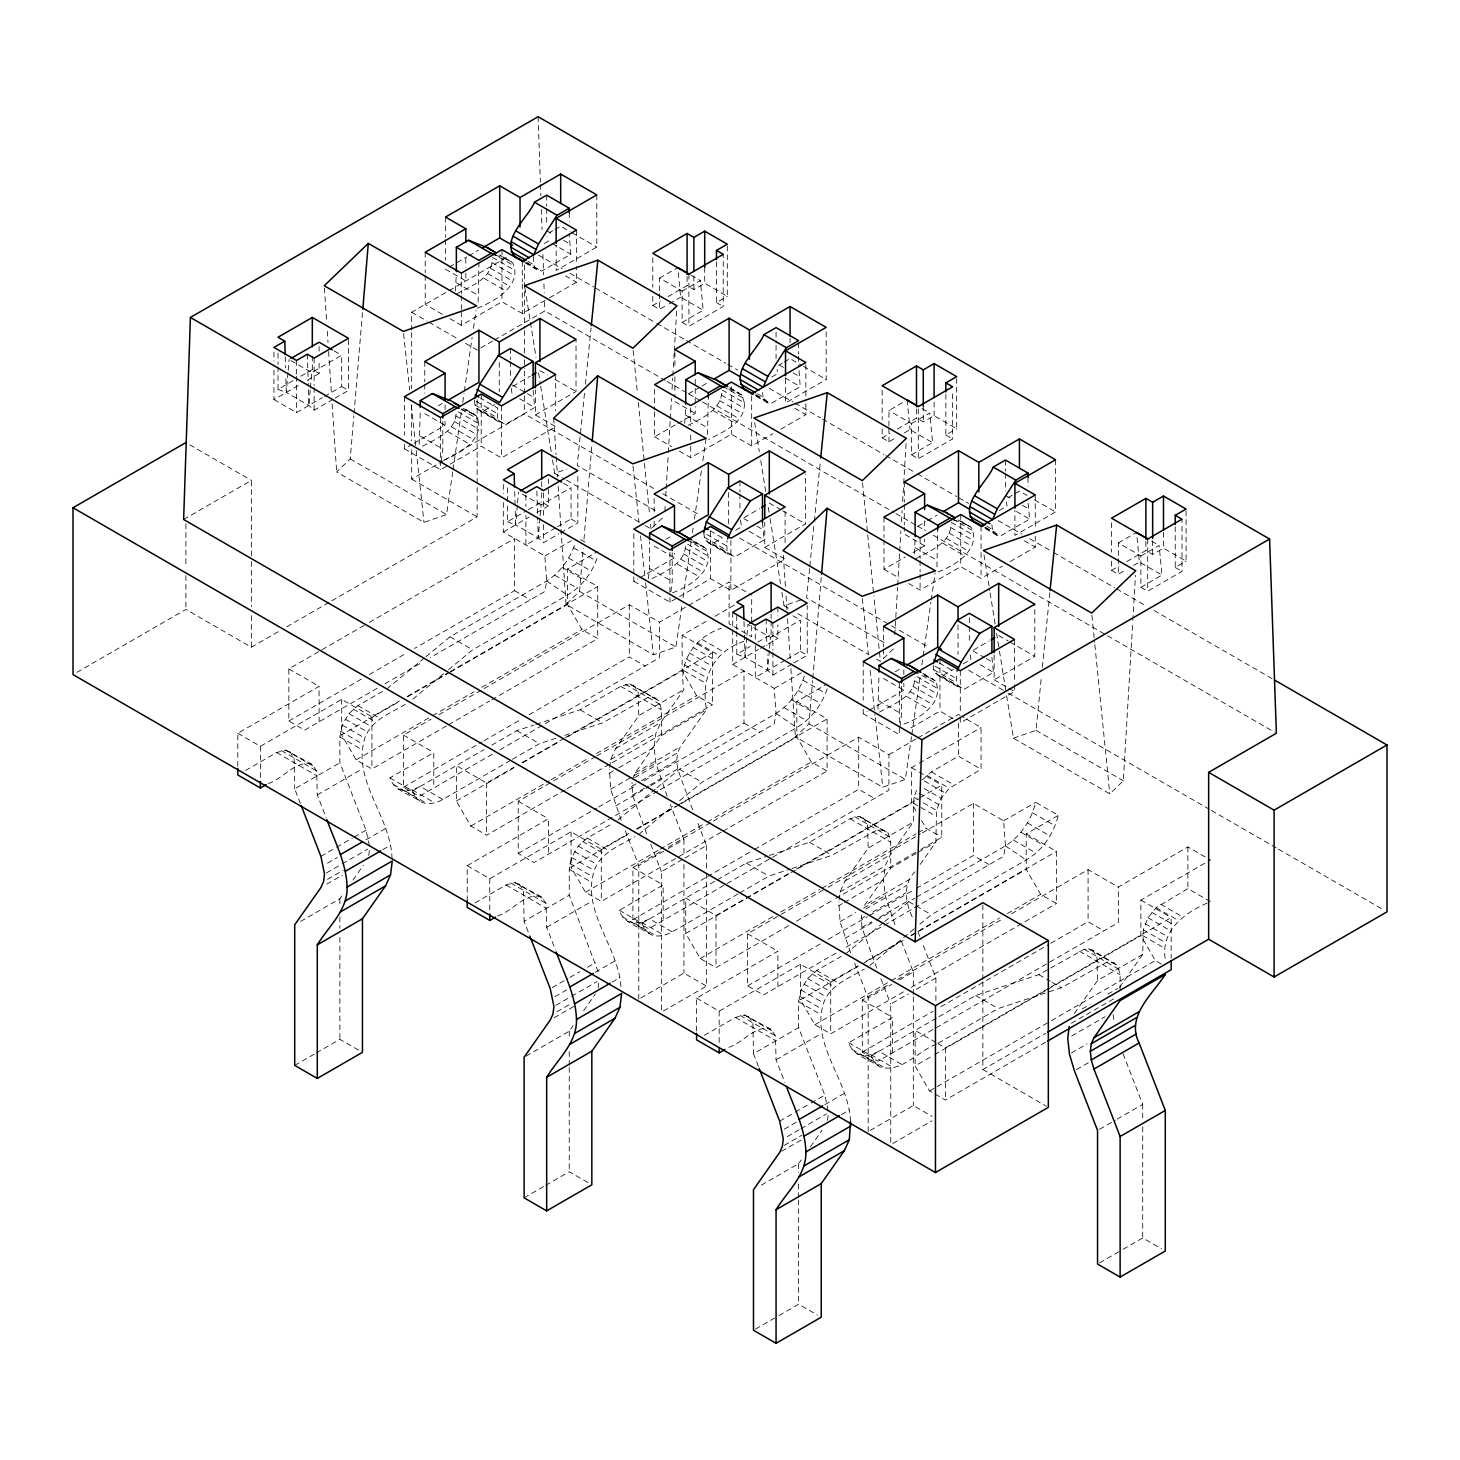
<?xml version="1.0" encoding="UTF-8"?>
<svg xmlns="http://www.w3.org/2000/svg" width="1460" height="1460" viewBox="0 0 1460 1460"><rect width="100%" height="100%" fill="white"/><g stroke="black" fill="none" stroke-linecap="round" stroke-linejoin="round"><path stroke-width="0.75" stroke-dasharray="5 3.75" d="M664.847 511.402L665.249 504.631M665.778 495.579L666.052 491.071M666.18 488.808L668.187 454.936M668.315 452.673L670.177 421.046M670.304 418.801L671.509 398.471M672.038 389.437L672.713 378.14M672.841 375.877L674.173 353.302M674.319 351.039L676.71 310.378M894.761 634.79L897.572 587.358M897.699 585.113L899.561 553.486M899.707 551.223L900.893 530.892M901.44 521.859L902.097 510.58M902.627 501.546L903.576 485.724M903.703 483.461L906.094 442.818M1006.634 695.726L1013.441 738.194L1109.783 793.82L1123.342 780.79L1132.686 622.672M1132.814 620.427L1135.478 575.24M452.709 471.945L446.559 514.559L423.984 522.388L336.658 471.963L350.218 458.933L353.831 415.826M354.013 413.545L362.591 311.454M681.765 606.612L675.943 646.981L653.386 654.81L566.042 604.385L579.602 591.355L583.215 548.248M583.982 539.178L591.975 443.895M911.478 736.807L905.328 779.421L882.771 787.25L795.426 736.826L808.986 723.795L812.599 680.688M812.8 678.426L821.36 576.335M287.985 372.683L286.269 392.43L308.863 405.478L314.119 410.242L333.19 399.237M288.168 370.493L289.116 359.507M310.177 390.112L308.863 405.478L308.206 383.177M310.378 387.904L311.71 372.537L341.676 355.236L341.676 386.535L324.302 396.554M517.369 505.105L515.672 524.87L538.247 537.9L543.503 542.682L558.76 533.885M517.57 502.915L518.519 491.947M539.945 518.154L538.247 537.9L537.791 522.297M540.145 515.946L541.094 504.977L571.061 487.677L571.061 518.957L557.538 526.768M746.754 637.545L745.056 657.31L767.631 670.341L772.906 675.122L791.959 664.117M746.954 635.356L747.903 624.369L770.478 637.418L800.445 620.117L800.445 651.397L786.922 659.19M769.329 650.576L767.631 670.341L767.175 654.737M769.529 648.386L770.478 637.418M584.493 393.306L577.229 465.484L656.817 511.438M585.405 384.272L591.081 327.88M809.57 568.597L806.614 597.925L886.202 643.86M809.807 566.334L814.114 523.483M814.333 521.22L820.465 460.301M1013.441 738.194L1036.016 730.365L1041.454 676.217M1042.367 667.183L1049.85 592.742M422.542 446.194C436.54 438.62 455.849 431.229 456.177 412.45M456.724 294.026C470.996 285.795 491.929 278.86 492.312 259.168M443.183 460.356C459.937 454.206 486.946 437.544 476.416 415.899L464.171 408.435M477.347 308.188C494.283 301.508 523.373 285.284 512.533 262.599L500.287 255.153M651.927 578.635C666.709 571.225 686.182 562.629 685.744 543.157M688.061 425.334C702.826 417.925 722.298 409.348 721.879 389.875L744.454 402.905C744.892 423.327 723.74 431.43 708.684 439.496M672.567 592.796C689.321 586.646 716.331 569.984 705.8 548.339L693.555 540.875M879.376 712.188C893.648 703.939 914.58 697.004 914.945 677.33M915.493 558.906C929.783 550.657 950.697 543.722 951.08 524.03M903.886 724.105C920.457 718.448 945.386 701.384 935.185 680.761L922.939 673.297M938.068 571.937C954.84 565.786 981.832 549.124 971.32 527.48L959.056 520.015M369.435 845.814L366.04 830.229L339.87 762.777L339.87 736.917L342.279 725.091L348.904 713.63L357.919 705.618L382.976 691.164M392.01 858.736C391.298 816.688 351.495 780.571 364.854 738.121C371.077 719.962 390.605 713.246 405.551 704.195M598.125 971.776L569.254 895.217L569.254 869.339L571.663 857.513L578.288 846.07L587.303 838.058L612.361 823.604M620.902 986.65C618.474 946.536 581.116 911.46 594.238 870.561C600.462 852.403 619.989 845.687 634.936 836.635M667.183 796.32L655.832 763.16L654.135 747.337L655.832 733.467L660.796 722.499L683.937 689.576C678.133 661.489 694.814 637.126 721.349 628.238M692.624 809.734L677.641 769L676.71 760.368L677.641 752.812L680.342 746.827L706.512 709.596C700.8 677.896 712.863 652.145 743.925 641.269M828.203 1110.677L824.809 1095.091L798.638 1027.639L798.638 1001.779L801.047 989.953L807.672 978.51L816.706 970.498L841.745 956.026M850.523 1121.353C848.99 1080.254 810.355 1044.666 823.641 1002.984C829.846 984.843 849.392 978.127 864.32 969.075M894.962 924.636L885.216 895.601L883.519 879.778L885.216 865.908L890.18 854.939L913.321 821.998L913.942 797.379L917.665 787.323M920.202 864.375L935.897 842.019L936.517 810.409L941.189 798.364L949.292 788.29L981.065 769.237L981.065 727.518L966.009 718.831M1119.564 987.38L1142.706 954.438L1143.326 929.801L1147.998 917.756L1156.101 907.682L1187.874 888.629L1210.449 901.678C1186.341 911.478 1160.189 929.783 1165.299 959.366M368.741 855.523L369.435 849.866M621.23 820.319L610.682 789.221L609.477 769.438M609.714 767.467L610.682 759.547L615.645 748.578L638.786 715.637L683.937 689.576M598.125 987.964L598.819 982.288M646.634 833.697L632.49 795.08L632.016 782.669M850.614 952.759L840.066 921.661L838.861 901.879M839.098 899.908L840.066 891.969L845.03 881L868.171 848.077L913.321 821.998M827.51 1120.404L828.203 1114.728M876.839 968.235L861.875 927.502L861.418 915.091M912.19 916.862C905.383 902.608 902.59 884.012 914.964 871.821M419.184 444.315L420.243 411.684M455.301 291.033L456.359 273.896M441.23 461.488L442.818 449.096L442.818 420.279M478.15 302.001L478.935 262.563M648.295 578.817L649.627 568.487L649.627 541.897M684.685 423.455L685.744 406.336M670.87 591.847L672.202 581.536L672.202 552.72M707.534 434.423L708.319 397.211M877.953 709.177L879.011 674.337M914.343 553.833L915.128 538.777M899.999 726.35L901.587 713.958L901.587 685.16M936.918 566.863L937.703 529.652M533.119 390.313L534.707 407.504L505.507 424.367L499.229 421.447L497.531 417.907L497.677 408.07L480.76 398.288M533.575 256.522L533.667 264.625L535.364 268.166L541.642 271.085L570.842 254.223L569.254 234.804M762.503 522.735L764.091 539.945L734.891 556.808L728.613 553.887L726.916 550.347L727.08 540.492M991.906 657.383L993.493 672.385L964.275 689.23L957.997 686.328L956.3 682.787L956.464 672.932M453.038 469.7L461.451 411.391M462.747 402.412L464.043 393.434M464.371 391.189L472.146 337.37M473.442 328.39L476.033 310.451M683.061 597.651L691.164 541.569M692.46 532.608L693.117 528.118M694.413 519.139L701.53 469.81M702.826 460.831L706.074 438.401M911.807 734.562L920.238 676.254M921.844 665.03L922.83 658.314M923.14 656.069L930.914 602.232M931.243 599.987L935.13 573.087M503.317 502.532L503.317 531.987L544.872 555.986L546.679 581.007L544.872 591.446L430.298 657.584M732.701 612.288L732.701 664.428L774.256 688.427L776.063 713.447L774.256 723.868L658.752 790.572M922.337 832.857L973.382 803.383L1003.641 820.848L1005.447 845.887L1003.641 856.308L843.752 948.617M425.9 656.708L450.045 636.797L546.679 581.007C560.129 572.466 570.148 558.815 575.003 543.704M448.476 669.739L472.62 649.828L567.447 595.096C581.828 586.664 592.523 572.539 597.578 556.735M657.018 787.725L679.429 769.237L776.063 713.447C789.513 704.888 799.533 691.255 804.387 676.144M679.593 800.755L702.005 782.268L796.832 727.518C812.527 718.356 823.622 702.442 828.276 685.014M916.697 897.115L1005.447 845.887C1020.887 836.178 1031.289 819.808 1035.742 802.325L1058.317 815.355C1053.718 833.532 1042.622 850.45 1026.216 859.958L931.389 914.708L917.592 926.078M632.49 778.873L635.191 772.906L661.362 735.658L706.512 709.596M300.596 921.424L339.87 898.758L342.479 895.016M352.955 880.125L363.412 865.233M526.056 1056.128L569.254 1031.18L573.178 1025.595M583.653 1010.703L595.424 993.95M916.278 853.37L890.746 868.098L864.576 905.328L909.726 879.267M761.335 1185.155L798.638 1163.62L801.248 1159.897M810.409 1146.866L822.199 1130.113M1074.414 1013.441L1097.555 980.518L1142.706 954.438M922.355 779.859L931.389 771.847L958.49 756.207L981.065 769.237M645.119 525.545L651.014 528.94L664.574 515.909M883.409 658.478L893.958 648.349M386.827 688.938L424.185 658.131M412.779 699.194L446.76 671.162M617.89 819.991L655.284 789.148M638.786 834.408L672.695 806.449M845.595 953.818L882.953 922.994M884.669 921.57L908.813 901.678L914.726 898.247M869.868 965.461L915.876 927.502M449.388 266.979L466.817 256.923M468.751 255.81L478.424 250.226M278.002 366.715L278.002 389.4L293.259 380.585M300.888 376.187L312.312 369.581L319.101 373.486L319.101 360.091M411.665 330.27L411.665 312.221L507.022 257.161M549.051 232.906L552.92 230.662M554.873 229.548L560.677 226.19L570.185 231.684M273.933 370.092L273.933 399.565L299.793 384.637M307.512 380.184L319.101 373.486M544.361 243.437L548.267 241.174L547.628 236.958M273.933 399.565L296.508 412.596L322.368 397.668M335.106 398.142L348.447 390.44L348.447 338.3M449.917 318.682L461.323 325.27L501.966 301.8L522.297 313.535L547.445 299.008M596.793 194.91L596.793 247.05L556.15 270.52L556.15 245.572M549.38 297.895L576.481 282.255L576.481 266.377M183.632 519.486L251.357 480.377L251.357 559.289M492.622 341.093L477.128 350.035L465.576 343.355M494.557 339.979L544.872 310.925L665.139 380.366M438.292 405.825L442.179 403.58M659.555 278.075L677.787 267.545L680.634 297.183L703.209 310.232L682.13 322.386L682.13 291.106L659.555 278.075L659.555 291.489M404.438 444.296L404.438 448.84L412.176 444.369M414.111 443.238L445.081 425.371L445.081 420.845M512.807 386.261L530.217 376.205M652.784 296.38L652.784 305.45L660.413 301.052M668.041 296.635L687.094 285.631L693.883 289.554L704.705 283.295L727.299 296.325L727.299 244.185M682.13 291.106L700.362 280.594L703.209 310.232M474.427 400.296L474.956 404.876L479.391 410.625L482.931 411.337L494.611 404.584M652.784 305.45L659.555 309.356L667.22 304.939M669.136 303.826L680.634 297.183M716.458 261.778L716.458 302.585L727.299 296.325M76.887 672.348L185.894 609.422L251.357 647.236L278.842 631.359M411.665 449.771L411.665 479.081L442.8 461.104M444.752 459.973L524.542 413.91L654.81 489.1M404.438 448.84L440.555 469.682L448.293 465.211M450.227 464.098L481.198 446.231L501.51 457.965L555.694 426.667L535.382 414.95L535.382 390.002M535.382 414.95L576.025 391.481L576.025 339.34M682.13 322.386L688.901 326.31L723.229 306.49L723.229 254.35M688.463 393.817L700.07 387.119M702.005 386.006L707.808 382.648M286.707 626.833L329.887 601.885M331.858 600.754L477.128 516.877L477.128 487.567M507.386 505.963L507.386 521.822L526.458 510.817M528.356 509.723L541.697 502.021L548.486 505.927L548.486 485.815M654.591 411.902L654.591 436.832L675.87 424.55M677.823 423.437L695.234 413.381L695.234 406.573M778.436 365.329L782.323 363.102M784.257 361.989L790.061 358.631L801.467 365.219M503.317 531.987L529.177 517.077M536.897 512.606L548.486 505.927M771.811 376.99L777.651 373.614L777.012 369.398M377.282 688.189L304.647 730.128L288.843 721.003L288.843 668.862L367.373 623.529M369.325 622.398L514.614 538.521L514.614 590.661L414.494 648.459M555.621 527.881L525.892 545.036L525.892 515.562M756.189 396.299L767.486 402.814L771.026 403.507L800.226 386.644L798.638 365.018M560.677 532.772L577.832 522.862L577.832 475.267M679.302 451.103L690.708 457.692L731.351 434.24L751.681 445.957L772.961 433.675M826.178 331.876L826.178 379.49L785.535 402.942L785.535 378.012M237.816 766.19L237.816 733.267L319.101 686.328L319.101 721.788M544.872 555.986L571.298 540.729M780.698 429.204L805.865 414.676L805.865 403.343M288.843 721.003L361.478 679.064M369.325 674.538L406.628 653.003M237.816 733.267L260.391 746.297L341.676 699.377L371.917 716.842L399.401 700.964M567.447 569.017L597.706 586.482L597.706 638.622L581.901 629.497L567.447 604.476L567.447 569.017L597.651 551.57M384.984 683.755L422.433 662.128M245.572 770.478L276.652 752.557L285.685 750.13L312.002 764.328L316.674 770.971L317.295 794.897L326.073 817.527M665.76 539.361L671.563 536.021M888.939 426.156L888.939 410.515L905.346 401.044M407.267 696.438L448.494 672.622M450.446 671.49L597.706 586.482M446.523 725.912L371.917 768.982L356.112 759.857L341.676 734.818L399.803 701.256M407.559 696.785L448.348 673.224M450.3 672.111L567.447 604.476M268.166 783.527C282.82 779.348 295.486 759.638 312.002 764.328M633.822 576.736L633.822 581.262L637.692 579.036M639.626 577.923L674.465 557.811L674.465 553.267M744.125 517.588L759.601 508.646M882.168 428.82L882.168 437.89L889.797 433.474M897.425 429.076L916.497 418.071L923.267 421.976L934.108 415.717L956.683 428.765L956.683 378.888M911.514 423.546L929.746 413.016L932.593 442.654L911.514 454.827L911.514 423.546L888.939 410.515M726.386 545.766L703.811 532.717L704.341 537.317L708.775 543.065L712.316 543.759L722.061 538.156M735.676 530.272L741.516 526.914L740.256 518.464M882.168 437.89L888.939 441.796L896.604 437.361M904.269 432.945L910.018 429.623L932.593 442.654M300.432 803.602L294.701 788.838L339.87 762.777M356.112 759.857L430.718 716.787M432.689 715.637L473.916 691.839M481.764 687.313L581.901 629.497M492.348 754.199L419.33 796.357L403.526 787.232L403.526 735.092L431.01 719.214M438.876 714.688L482.055 689.74M484.027 688.609L629.296 604.732L659.555 622.197L686.601 606.593M317.295 794.897L362.445 768.818M945.843 394.218L945.843 435.007L956.683 428.765M448.494 724.762L489.72 700.964M491.673 699.833L597.706 638.622M633.822 581.262L669.939 602.122L677.677 597.651M679.612 596.538L710.582 578.653L730.894 590.387L785.097 559.107L764.766 547.372L764.766 522.443M764.766 547.372L805.409 523.921L805.409 474.044M911.514 454.827L918.303 458.732L952.614 438.931L952.614 391.316M510.471 760.423L442.818 799.478C436.12 803.073 428.09 805.281 420.845 801.905C410.625 794.149 394.346 791.448 389.948 777.851L433.784 752.557L433.784 787.998M688.536 605.48L729.106 582.047L751.681 595.096M403.526 787.232L482.055 741.881M484.027 740.749L521.33 719.214M529.177 714.688L629.296 656.872L645.101 665.997M389.948 777.851L412.523 790.9L484.027 749.619M491.746 745.148L516.877 730.657L533.721 725.091M682.13 635.228L712.389 652.711L712.389 704.851L696.584 695.726L682.13 670.688L682.13 635.228L707.242 620.737M714.98 616.284L736.223 604.002M499.831 749.874L659.555 657.657L659.555 622.197M320.89 856.308L334.632 848.37M336.585 847.238L352.298 838.168M354.251 837.036L366.04 830.229M535.838 724.397L580.095 709.797L620.719 686.328L629.753 683.919L658.953 700.764L661.362 709.797L661.362 735.658M365.949 839.81L385.586 828.477M327.514 863.134L337.333 857.476M512.405 759.309L539.452 743.688L556.296 738.121M917.847 526.257L925.585 521.786M927.52 520.673L937.192 515.088M326.474 872.898L340.216 864.977M342.188 863.845L367.701 849.099M565.148 789.86L486.618 835.193L470.814 826.068L456.359 801.047L456.359 765.587L486.618 783.053L514.102 767.175M521.95 762.649L563.177 738.851M565.148 737.72L712.389 652.711M456.359 801.047L514.924 767.23M522.735 762.722L559.819 741.315M567.611 736.807L682.13 670.688M327.514 879.34L343.228 870.269M382.702 849.72L390.55 845.176M564.728 735.347L602.67 722.828L647.985 697.387L656.069 698.099M326.766 884.176L342.479 875.124M736.771 631.596L736.771 654.262L750.111 646.561M757.74 642.163L771.099 634.443L777.87 638.367L777.87 624.953M883.975 539.798L883.975 569.272L905.273 556.99M913.011 552.519L924.618 545.821L924.618 539.014M1007.838 497.769L1019.445 491.071L1027.055 495.451M732.701 664.428L758.561 649.499M760.496 648.386L777.87 638.367M999.242 510.544L1007.035 506.054L1006.396 501.839M470.814 826.068L549.343 780.735M551.314 779.603L588.599 758.068M596.465 753.524L696.584 695.726M657.712 791.156L534.032 862.568L518.227 853.443L518.227 801.303L551.606 782.031M553.559 780.899L594.786 757.101M596.757 755.97L743.998 670.943L743.998 723.083L643.878 780.899M615.645 748.578L660.796 722.499M610.682 759.547L655.832 733.467M785.005 660.303L755.294 677.458L755.294 643.458M985.573 528.721L996.87 535.236L1000.41 535.948L1029.61 519.085L1028.022 501.893M567.101 788.728L610.298 763.781M612.269 762.649L712.389 704.851M793.875 663.004L807.216 655.303L807.216 605.426M908.686 583.544L920.092 590.132L960.735 566.663L981.065 578.397L1002.345 566.115M1055.562 459.772L1055.562 511.931L1014.919 535.382L1014.919 510.452M608.984 773.417L616.832 768.872M618.803 767.741L654.135 747.337M467.2 900.82L467.2 865.689L548.486 818.768L548.486 854.228M774.256 688.427L804.46 670.98M635.191 772.906L680.342 746.827M610.682 789.221L632.271 776.756M634.242 775.625L655.832 763.16M634.443 777.742L677.641 752.812M1010.083 561.644L1035.249 547.117L1035.249 531.239M631.559 786.447L639.407 781.903M641.378 780.771L676.71 760.368M518.227 853.443L596.757 808.11M598.709 806.96L636.012 785.425M632.49 795.08L648.185 786.009M650.156 784.878L677.641 769M615.645 805.92L649.025 786.666M650.977 785.517L660.796 779.859M467.2 865.689L489.775 878.719L571.061 831.798L601.301 849.264L628.804 833.404M796.832 701.457L827.09 718.922L827.09 771.062L811.286 761.938L796.832 736.917L796.832 701.457L827.035 684.01M474.974 902.919L506.036 884.979L515.07 882.57L541.386 896.75L546.058 903.411L546.679 927.337L555.457 949.967M895.144 671.801L900.948 668.461M1118.323 542.938L1136.555 532.426L1139.402 562.063L1161.977 575.094L1140.899 587.267L1140.899 555.986L1118.323 542.938L1118.323 556.351M636.651 828.86L675.907 806.194M677.878 805.062L827.09 718.922M721.076 832.273L601.301 901.404L585.496 892.279L571.061 867.258L629.187 833.697M636.943 829.225L679.685 804.533M681.637 803.402L796.832 736.917M497.55 915.949C512.205 911.788 524.87 892.078 541.386 896.75M863.207 709.177L863.207 713.703L867.076 711.476M869.01 710.345L903.849 690.233L903.849 683.444M973.51 650.01L988.986 641.086M1111.553 561.242L1111.553 570.312L1119.181 565.914M1126.81 561.516L1145.881 550.511L1152.652 554.417L1163.492 548.157L1186.067 561.188L1186.067 509.047M1140.899 555.986L1159.13 545.456L1161.977 575.094M933.195 665.158L933.725 669.739L938.159 675.505L941.7 676.199L953.38 669.465M963.125 663.844L970.9 659.336L969.641 650.904M1111.553 570.312L1118.323 574.236L1125.988 569.802M1133.653 565.385L1139.402 562.063M528.192 931.827L524.104 921.278L569.254 895.217M585.496 892.279L658.15 850.341M660.102 849.209L705.271 823.148M707.224 822.017L811.286 761.938M713.411 821.049L858.699 737.172L888.939 754.637L888.939 790.097L648.714 928.779L632.91 919.654L632.91 867.514L660.394 851.654M668.26 847.11L711.44 822.181M638.786 999.169L638.786 865.579L666.271 849.72M668.242 848.589L683.937 839.518L670.377 804.551M294.701 1065.399L314.338 1054.065M316.309 1052.934L339.87 1039.319L358.685 1050.178M546.679 927.337L591.829 901.258M1175.227 526.64L1175.227 567.447L1186.067 561.188M723.029 831.142L827.09 771.062M661.362 1009.937L661.362 871.638L682.97 859.173M684.923 858.042L706.512 845.559L696.712 820.264M910.949 727.846L939.966 711.093L952.905 718.557M994.15 654.883L994.15 679.812L1034.793 656.343L1034.793 604.203M1140.899 587.267L1147.688 591.172L1181.998 571.353L1181.998 519.212M737.92 893.976L672.202 931.918C665.505 935.513 657.474 937.722 650.229 934.327C640.009 926.589 623.73 923.888 619.332 910.292L663.168 884.979L663.168 920.439M888.939 754.637L915.986 739.015M917.92 737.902L958.49 714.487L964.129 717.754M1014.481 684.74L1014.481 691.547L960.297 722.828L960.297 716.02M632.91 919.654L705.563 877.716M707.516 876.584L752.667 850.523M754.637 849.392L858.699 789.312L874.504 798.438M619.332 910.292L641.907 923.322L715.345 880.928M717.28 879.814L746.261 863.079L767.321 856.126M915.967 810.829L911.514 803.128L911.514 767.668L917.318 764.328M919.252 763.215L981.065 727.518M552.227 987.599L567.94 978.528M569.893 977.397L579.711 971.74M587.577 967.195L595.424 962.669M769.438 855.432L809.479 842.237L850.103 818.768L859.137 816.341L888.337 833.204L890.746 842.237L890.746 868.098M595.333 972.25L614.97 960.917M554.946 996.705L566.717 989.916M739.855 892.863L768.836 876.128L789.896 869.174M555.858 1005.338L569.601 997.399M571.572 996.267L597.085 981.54M788.637 925.695L716.002 967.633L700.198 958.508L685.744 933.469L685.744 898.028L716.002 915.493L788.637 873.555M796.503 869.01L918.212 798.748M920.183 797.598L941.773 785.133L941.773 837.273L918.212 850.888M685.744 933.469L744.308 899.67M746.261 898.539L789.203 873.755M791.156 872.624L911.514 803.128M556.899 1011.762L570.641 1003.841M612.087 982.142L619.934 977.616M792.014 868.481L832.054 855.268L877.369 829.809L885.453 830.539M554.198 1017.748L573.835 1006.415M700.198 958.508L772.833 916.57M780.698 912.025L819.954 889.359M821.925 888.227L916.15 833.824M918.121 832.693L925.968 828.148L941.773 837.273M836.051 953.07L763.416 995.008L747.611 985.883L747.611 933.743L779.019 915.602M780.99 914.471L826.141 888.392M828.112 887.26L920.384 833.989M640.758 998.038L683.937 973.108L706.512 986.139L706.512 872.77M845.03 881L890.18 854.939M840.066 891.969L885.216 865.908M796.503 921.15L833.788 899.615M835.759 898.484L916.26 852.019M918.231 852.22L935.897 842.019M838.368 905.839L842.292 903.576M844.263 902.444L883.519 879.778M663.333 1011.068L706.512 986.139M696.584 1031.052L696.584 998.129L777.87 951.208L777.87 986.65M1003.641 820.848L1035.742 802.325M840.066 921.661L855.761 912.591M863.627 908.065L885.216 895.601M865.798 909.051L907.025 885.253M860.944 918.869L864.867 916.606M872.733 912.08L906.094 892.808M747.611 985.883L820.246 943.945M828.112 939.4L867.368 916.734M869.339 915.602L914.489 889.523M916.442 888.392L973.382 855.523L989.186 864.648M861.875 927.502L871.693 921.844M879.54 917.3L907.025 901.44M845.03 938.36L874.467 921.351M876.438 920.22L890.18 912.299M696.584 998.129L719.159 1011.159L800.445 964.239L830.703 981.704L858.188 965.827M1026.216 833.879L1056.474 851.362L1056.474 903.503L1040.67 894.378L1026.216 869.339L1026.216 833.879L1058.317 815.355M704.359 1035.359L735.42 1017.419L744.454 1014.992L770.77 1029.191L775.442 1035.833L776.063 1059.759L784.841 1082.389M866.036 961.3L903.339 939.766M911.186 935.24L1056.474 851.362M903.339 991.906L830.703 1033.844L814.899 1024.719L800.445 999.698L860.524 965.005M862.458 963.892L903.229 940.349M911.022 935.842L916.88 932.466M918.833 931.334L1026.216 869.339M728.868 1047.276C742.811 1043.17 755.002 1024.537 770.77 1029.191M758.379 1066.366L753.488 1053.718L798.638 1027.639M814.899 1024.719L889.487 981.649M891.458 980.518L999.443 918.176M1007.291 913.631L1040.67 894.378M1161.284 964.002L1155.353 960.589L1140.899 935.568L1140.899 900.108L1210.449 859.958L1187.874 846.928L1118.323 887.078L1118.323 922.519L878.099 1061.219L862.294 1052.094L862.294 999.954L889.797 984.077M897.644 979.55L1003.659 918.34M1011.506 913.814L1088.083 869.612L1118.323 887.078M868.171 1131.609L868.171 998.019L891.731 984.423M899.579 979.879L913.321 971.959L900.564 939.035M524.104 1197.821L543.722 1186.487M545.693 1185.356L569.254 1171.759L588.07 1182.618M776.063 1059.759L821.214 1033.698M911.186 987.38L1056.474 903.503M890.746 1142.377L890.746 1004.078L908.412 993.877M916.278 989.332L935.897 977.999L922.008 942.174M936.389 1044.247C918.03 1050.798 900.948 1073.903 879.614 1066.767C869.394 1059.029 853.114 1056.31 848.716 1042.732L892.553 1017.419L892.553 1052.879M862.294 1052.094L932.976 1011.287M940.824 1006.761L1048.809 944.419M1050.78 943.288L1088.083 921.753L1103.888 930.86M848.716 1042.732L871.292 1055.763L936.991 1017.839M938.926 1016.707L975.645 995.519L1038.863 974.659L1084.178 949.219L1092.263 949.931L1117.721 965.644L1120.13 974.659L1120.13 991.906M779.658 1121.17L793.4 1113.232M795.353 1112.1L809.095 1104.161M811.067 1103.03L824.809 1095.091M824.736 1104.691L844.355 1093.358M784.33 1129.146L798.072 1121.207M938.324 1043.134L998.22 1008.55L1061.438 987.708L1106.753 962.25L1114.838 962.979M787.214 1136.647L798.985 1129.839M800.956 1128.708L826.47 1113.962M937.831 1043.553L945.386 1047.915L1049.448 987.854M1051.401 986.723L1171.157 917.573L1171.157 958.38M1045.506 1042.257L945.386 1100.055L929.582 1090.93L915.128 1065.909L932.703 1055.763M934.655 1054.649L1045.853 990.446M1047.787 989.314L1140.899 935.568M784.33 1145.333L801.996 1135.132M841.471 1114.582L849.318 1110.056M781.611 1151.32L801.248 1139.986M929.582 1090.93L1049.339 1021.799M1051.309 1020.668L1155.353 960.589M870.142 1130.478L913.321 1105.548L932.137 1116.407M1082.261 1008.915L1090.109 1004.37M1107.793 994.169L1117.612 988.511M982.872 981.631L982.872 1069.559L1045.688 1033.297M1071.421 1023.278L1114.601 998.348M1071.677 1036.016L1105.056 1016.744M892.717 1143.509L931.973 1120.842M1071.421 1052.97L1087.116 1043.9M1076.367 1069.669L1090.109 1061.73M1099.526 1129.328L1115.221 1120.258M1117.192 1119.127L1142.706 1104.38L1121.955 1050.89M755.44 1329.129L777.03 1316.665M779.001 1315.533L798.638 1304.2L817.454 1315.059M1099.526 1262.918L1121.116 1250.435M1123.087 1249.304L1142.706 1237.971L1161.521 1248.829M398.27 788.875L404.748 790.699L412.231 789.878L420.243 786.447L442.818 799.478M627.654 921.296L634.133 923.14L641.615 922.318L649.627 918.869L672.202 931.918M857.038 1053.737L863.517 1055.562L871 1054.741L879.011 1051.309L901.587 1064.34M552.519 459.918L554.672 473.314L566.973 469.043M781.903 592.34L784.057 605.754L802.525 599.348M278.002 389.4L286.269 392.43L285.813 376.826M507.386 521.822L515.672 524.87L515.197 509.266M736.771 654.262L745.056 657.31L744.399 635.009M495.25 254.916L509.686 260.574M728.759 388.98L741.917 395.04L744.454 402.905M954.019 519.796L968.473 525.454M461.196 409.019L473.569 413.873M692.642 542.262L702.953 546.295M924.089 675.505L932.338 678.736M690.963 275.155L700.362 280.594M922.227 408.672L929.746 413.016M1151.611 541.112L1159.13 545.456M716.458 302.585L723.229 306.49M945.843 435.007L952.614 438.931M1175.227 567.447L1181.998 571.353M572.083 232.779L596.793 247.05M803.365 366.314L826.178 379.49M1034.647 499.849L1055.562 511.931M546.679 230.625L552.318 233.892M563.596 240.407L569.254 243.656M779.822 365.237L783.582 367.409M792.999 372.848L798.638 376.096M1005.447 495.506L1012.966 499.849M1022.383 505.269L1028.022 508.536M552.026 243.364L570.842 254.223M785.17 377.957L800.226 386.644M1016.434 511.474L1029.61 519.085M538.357 255.026L562.045 268.713M569.947 273.257L593.618 286.926M595.589 288.076L654.81 322.259M656.781 323.39L684.411 339.34M686.383 340.49L725.857 363.284M727.828 364.416L737.702 370.11M769.274 388.342L792.944 402.011M794.933 403.161L820.575 417.962M822.564 419.111L883.738 454.425M885.709 455.575L915.311 472.657M917.281 473.806L956.756 496.583M958.727 497.732L968.601 503.426M998.202 520.527L1021.891 534.196M1029.774 538.758L1051.492 551.278M1053.463 552.428L1114.655 587.741M1116.626 588.891L1146.228 605.973M1154.112 610.536L1272.536 678.9M565.385 275.849L576.481 282.255M794.769 408.289L805.865 414.676M1024.153 540.711L1035.249 547.117M528.009 261.358L533.667 264.625M757.393 393.798L763.051 397.065L767.486 402.814M986.778 526.239L992.435 529.487L996.87 535.236M526.586 262.38L541.642 271.085M755.97 394.82L771.026 403.507M985.354 527.261L1000.41 535.948M525.947 262.727L535.364 268.166M755.331 395.167L764.748 400.606M984.715 527.608L994.132 533.028M524.925 262.763L538.083 270.374M729.671 387.575L739.07 393.014M499.375 255.007L512.533 262.599M730.639 388.524L741.917 395.04M958.143 519.87L971.32 527.48M491.801 252.963L514.376 265.994M723.065 386.48L743.76 398.434M952.449 518.92L973.145 530.856M492.476 257.435L515.07 270.465M951.263 522.297L973.838 535.327M491.947 262.636L514.522 275.666M721.331 395.058L743.925 408.106M950.734 527.498L973.309 540.529M490.25 268.129L512.825 281.178M719.634 400.569L742.209 413.6M949.018 533.01L971.593 546.04M487.512 273.495L510.106 286.543M716.915 405.935L739.49 418.965M946.299 538.375L968.874 551.405M667.111 381.498L686.82 392.886M688.81 394.017L700.636 400.861M702.607 401.993L893.867 512.423M895.838 513.555L915.548 524.943M917.519 526.074L925.403 530.637M933.287 535.181L1274.397 732.117M483.972 278.294L506.547 291.325M713.356 410.734L735.931 423.765M942.74 543.157L965.334 556.205M445.519 269.206L465.849 280.94L465.849 269.607M674.903 401.646L695.234 413.381M924.618 545.821L904.306 534.086L904.306 527.279M456.359 282.765L478.935 295.796M685.744 415.206L708.319 428.236M915.128 547.646L937.703 560.677M442.325 314.283L425.207 304.41L425.207 274.936M539.908 370.621L547.5 375.019M555.11 379.399L576.025 391.481M654.591 436.832L671.709 446.724M769.292 503.061L780.698 509.649M782.596 510.745L805.409 523.921M883.975 569.272L899.196 578.051M998.677 635.502L1008.185 640.976M1010.083 642.072L1034.793 656.343M411.665 312.221L427.068 321.127M428.984 322.24L457.874 338.921M512.423 385.002L525.6 392.612M527.48 393.689L533.119 396.956M743.706 518.519L749.345 521.786M756.864 526.129L762.503 529.396M973.09 650.959L984.368 657.474M986.248 658.57L991.906 661.818M519.669 398.817L534.707 407.504M749.053 531.258L764.091 539.945M980.317 664.774L993.493 672.385M994.15 679.812L1007.09 687.277M1008.933 688.335L1014.481 691.547M662.694 493.662L700.198 515.307M739.673 538.101L889.651 624.697M891.64 625.847L929.126 647.492M968.601 670.268L1006.104 691.93M1008.075 693.062L1209.373 809.296M1211.344 810.428L1276.478 848.023M1278.449 849.173L1383.058 909.562M710.144 530.728L725.182 539.415M939.528 663.15L952.686 670.76M476.307 401.372L497.002 413.326M935.075 666.253L955.771 678.188M474.956 404.876L497.531 417.907M704.341 537.317L726.916 550.347M933.725 669.739L956.3 682.787M1036.016 730.365L1123.342 780.79M482.931 411.337L505.507 424.367M712.316 543.759L734.891 556.808M941.7 676.199L964.275 689.23M476.654 408.417L499.229 421.447M706.038 540.857L728.613 553.887M935.422 673.279L957.997 686.328M479.391 410.625L501.966 423.674M708.775 543.065L731.351 556.096M938.159 675.505L960.735 688.536M463.24 408.289L476.416 415.899M692.624 540.729L705.8 548.339M923.906 674.246L935.185 680.761M461.323 409.512L478.26 419.276M686.948 539.762L707.644 551.716M921.972 675.469L937.028 684.156M458.239 411.811L478.935 423.765M687.623 544.252L708.319 556.187M917.008 676.673L937.703 688.627M455.83 415.918L478.405 428.948M685.214 548.358L707.79 561.388M914.599 680.798L937.174 693.828M554.672 473.314L564.509 478.989M566.462 480.121L643.148 524.395M784.057 605.754L789.951 609.167M797.817 613.693L868.609 654.573M876.474 659.099L880.398 661.38L873.846 595.862M334.139 350.893L341.676 355.236M563.523 483.333L571.061 487.677M792.908 615.773L800.445 620.117M454.133 421.429L476.708 434.459M683.517 553.851L706.092 566.9M912.902 686.291L935.477 699.322M451.395 426.795L473.971 439.825M680.78 559.235L703.355 572.265M910.164 691.657L932.739 704.687M424.75 413.636L445.081 425.371M654.135 546.077L674.465 557.811M883.519 678.517L903.849 690.233M447.855 431.594L470.43 444.625M677.239 564.016L699.814 577.065M906.623 696.457L929.199 709.487M341.676 386.535L348.447 390.44M571.061 518.957L577.832 522.862M800.445 651.397L807.216 655.303M291.014 360.602L311.71 372.537M522.279 494.119L541.094 504.977M420.243 436.065L442.818 449.096M649.627 568.487L672.202 581.536M879.011 700.928L901.587 713.958M580.733 539.634L588.252 543.978M863.207 713.703L899.323 734.562L899.323 725.492M573.689 547.865L596.264 560.895M803.073 680.305L825.648 693.336M1032.457 812.745L1055.033 825.776M568.652 558.067L591.227 571.097M798.036 690.507L820.611 703.538M1027.42 822.929L1049.995 835.978M702.005 639.407L724.58 652.438M931.389 771.847L953.964 784.878M1160.773 904.269L1183.348 917.318M697.332 642.82L719.908 655.85M926.717 775.26L949.292 788.29M1156.101 907.682L1178.676 920.712M411.665 479.081L477.128 516.877M911.514 767.668L917.19 770.953M919.088 772.03L941.773 785.133M1140.899 900.108L1171.157 917.573M562.173 567.374L584.748 580.405M791.557 699.814L814.133 712.845M1020.941 832.255L1043.517 845.285M692.971 647.419L715.546 660.449M924.235 780.936L944.93 792.889M1151.739 912.281L1174.314 925.311M554.69 575.203L577.266 588.234M689.23 652.894L711.805 665.924M784.075 707.625L806.65 720.656M924.271 788.582L941.189 798.364M1013.459 840.066L1036.034 853.096M1147.998 917.756L1170.573 930.786M350.218 458.933L446.559 514.559M579.602 591.355L675.943 646.981M808.986 723.795L905.328 779.421M686.364 658.861L708.939 671.91M919.508 793.473L938.324 804.332M1145.133 923.742L1167.708 936.772M684.558 664.939L707.133 677.969M913.942 797.379L921.461 801.722M923.359 802.799L936.517 810.409M1143.326 929.801L1165.901 942.85M683.937 670.688L706.512 683.718M913.321 803.128L918.979 806.394M920.858 807.471L935.897 816.158M1142.706 935.568L1165.299 948.598M514.614 590.661L530.418 599.786M743.998 723.083L759.802 732.208M629.753 683.919L658.953 700.764M859.137 816.341L888.337 833.204M1088.521 948.781L1117.721 965.644M625.409 684.339L660.741 704.76M854.793 816.779L890.144 837.182M1084.178 949.219L1119.528 969.622M620.719 686.328L661.362 709.797M850.103 818.768L890.746 842.237M1079.506 951.208L1120.13 974.659M189.745 444.807L251.357 480.377M580.095 709.797L602.67 722.828M809.479 842.237L832.054 855.268M1038.863 974.659L1050.141 981.175M1052.021 982.27L1061.438 987.708M450.045 636.797L472.62 649.828M679.429 769.237L702.005 782.268M908.813 901.678L914.453 904.926M916.332 906.021L931.389 914.708M516.877 730.657L539.452 743.688M746.261 863.079L768.836 876.128M975.645 995.519L998.22 1008.55M357.919 705.618L380.494 718.667M587.303 838.058L609.897 851.089M816.706 970.498L839.281 983.529M288.843 668.862L319.101 686.328M403.526 735.092L433.784 752.557M518.227 801.303L548.486 818.768M632.91 867.514L663.168 884.979M747.611 933.743L777.87 951.208M862.294 999.954L892.553 1017.419M935.933 1042.458L915.128 1030.45L915.128 1065.909M982.872 1069.559L1046.418 1106.242M353.247 709.031L375.822 722.061M582.631 841.471L605.207 854.502M812.015 973.911L834.591 986.942M348.904 713.63L371.479 726.66M578.288 846.07L600.863 859.101M807.672 978.51L830.247 991.541M345.162 719.105L367.738 732.135M574.546 851.545L597.122 864.576M803.931 983.985L826.506 997.016M342.279 725.091L364.854 738.121M571.663 857.513L594.238 870.561M801.047 989.953L823.641 1002.984M340.472 731.15L363.047 744.198M569.856 863.59L592.45 876.62M799.259 996.03L821.834 1009.061M339.87 736.917L362.445 749.947M569.254 869.339L591.829 882.387M798.638 1001.779L821.214 1014.809M412.231 789.878L434.806 802.909M641.615 922.318L664.19 935.349M871 1054.741L893.575 1067.771M404.748 790.699L427.324 803.73M634.133 923.14L656.708 936.17M863.517 1055.562L886.092 1068.611M393.233 784.495L415.808 797.525L420.845 801.905M622.617 916.917L645.192 929.965L650.229 934.327M852.001 1049.357L874.577 1062.387L879.614 1066.767M285.685 750.13L314.867 766.974M515.07 882.57L544.252 899.415M744.454 1014.992L773.636 1031.855M281.324 750.568L316.674 770.971M510.708 882.99L546.058 903.411M740.092 1015.43L775.442 1035.833M276.652 752.557L317.295 776.008M506.036 884.979L546.679 908.448M735.42 1017.419L776.063 1040.889M1005.447 845.887L1026.216 859.958M776.063 713.447L796.832 727.518M546.679 581.007L567.447 595.096M1092.263 949.931L1096.953 956.592L1097.555 980.518M862.878 817.509L867.55 824.152L868.171 848.077M633.494 685.068L638.166 691.712L638.786 715.637M748.195 1016.16L752.867 1022.803L753.488 1053.718M518.811 883.72L523.483 890.363L524.104 921.278M289.427 751.279L294.099 757.941L294.701 788.838M921.534 820.447L925.968 828.148M871.292 1055.763L874.577 1062.387M641.907 923.322L645.192 929.965M412.523 790.9L415.808 797.525M917.92 931.626L921.187 940.058M880.928 978.784L890.746 1004.078M854.611 963.053L868.171 998.019M650.74 844.227L661.362 871.638M625.227 830.612L638.786 865.579M984.04 554.964L989.771 590.716M990.135 592.961L995.154 624.241M996.578 633.165L999.096 648.806M999.461 651.051L1006.269 693.5M754.656 422.542L759.309 451.578M760.751 460.52L765.77 491.801M768.27 507.441L769.712 516.384M770.077 518.61L780.461 583.416M524.907 287.875L536.021 357.134M538.539 372.774L540.328 383.943M540.693 386.188L552.154 457.673M511.183 388.141L512.131 394.474M991.906 524.907L992.435 529.487M762.521 392.466L763.051 397.065M862.367 598.527L868.426 654.701M870.142 670.414L874.996 715.364M875.233 717.608L882.771 787.25M632.983 466.087L639.042 522.26M640.502 535.747L645.356 580.678M645.612 582.923L653.386 654.81M403.58 333.665L409.658 389.82M411.355 405.551L415.972 448.238M416.228 450.483L423.984 522.388M1113.159 1014.463L1113.87 1021.252M1091.916 615.335L1094.635 642.436M1094.854 644.699L1109.783 793.82M862.531 482.895L867.514 532.608M867.733 534.853L873.609 593.599M633.147 350.455L637.436 393.397M638.348 402.431L649.663 515.38M650.558 524.432L651.014 528.94M907.171 399.985L910.018 429.623M783.327 555.147L785.443 586.938M786.046 596.027L786.958 609.659M787.561 618.73L790.28 659.61M790.882 668.698L795.426 736.826M553.632 418.18L556.059 454.516M556.205 456.779L557.574 477.219M558.176 486.308L560.895 527.188M561.042 529.451L566.042 604.385M324.394 288.022L326.675 322.076M327.277 331.165L328.026 342.516M328.628 351.604L331.511 394.748M332.113 403.836L336.658 471.963M538.101 116.709L540.383 182.19M540.455 184.453L540.857 195.75M541.313 209.291L542.025 229.621M542.901 254.46L543.613 274.79M543.923 283.824L544.233 292.858M544.543 301.891L544.872 310.925M766.117 619.077L766.902 645.813M743.998 621.631L744.326 632.782M536.86 491.089L537.718 520.07M514.686 491.436L515.143 507.04M307.348 354.196L308.133 380.951M285.229 356.769L285.558 367.92M1187.874 846.928L1187.874 888.629M1163.492 532.298L1163.492 548.157M1152.652 540.82L1152.652 554.417M1147.688 539.032L1147.688 591.172M1145.881 541.441L1145.881 550.511M1142.706 1104.38L1142.706 1117.977M1142.706 1127.029L1142.706 1237.971M1118.323 558.578L1118.323 574.236M1111.553 522.716L1111.553 552.19M1088.083 869.612L1088.083 921.753M1035.249 494.977L1035.249 528.976M1028.022 477.511L1028.022 486.381M1014.481 639.407L1014.481 682.477M1005.447 460.046L1005.447 471.124M1005.447 473.332L1005.447 491.071M982.872 904.963L982.872 979.368M981.065 526.257L981.065 578.397M973.382 803.383L973.382 855.523M969.312 617.762L969.312 624.405M969.312 626.632L969.312 642.144M960.735 514.522L960.735 566.663M960.297 670.688L960.297 713.758M958.49 723.266L958.49 756.207M958.034 624.953L958.034 654.427M945.386 1047.915L945.386 1100.055M939.966 658.953L939.966 711.093M935.897 977.999L935.897 1002.947M934.108 402.12L934.108 415.717M924.618 520.873L924.618 529.943M923.267 406.117L923.267 421.976M920.092 537.992L920.092 558.395M920.092 560.658L920.092 571.991M920.092 574.255L920.092 590.132M918.303 408.873L918.303 458.732M916.497 409.001L916.497 418.071M913.321 971.959L913.321 994.588M913.321 996.851L913.321 1105.548M904.306 481.946L904.306 502.349M904.306 504.613L904.306 525.016M903.849 669.83L903.849 674.374M899.323 682.422L899.323 723.229M888.939 428.382L888.939 441.796M883.975 517.132L883.975 537.536M883.519 626.358L883.519 646.762M883.519 649.043L883.519 658.113M882.168 390.276L882.168 419.75M863.207 661.562L863.207 700.106M858.699 737.172L858.699 789.312M830.703 981.704L830.703 1033.844M805.865 364.799L805.865 401.08M800.445 964.239L800.445 999.698M798.638 342.863L798.638 353.94M798.638 356.149L798.638 362.81M798.638 1163.62L798.638 1172.69M798.638 1184.024L798.638 1197.62M798.638 1199.901L798.638 1304.2M790.061 338.227L790.061 342.772M785.097 511.493L785.097 543.248M777.87 607.068L777.87 616.01M776.063 332.041L776.063 343.118M776.063 345.327L776.063 358.631M772.906 622.982L772.906 650.174M772.906 652.456L772.906 675.122M771.099 614.039L771.099 618.584M771.099 620.847L771.099 634.443M755.294 625.318L755.294 641.195M751.681 396.098L751.681 445.957M751.681 599.476L751.681 623.621M751.681 625.829L751.681 636.797L729.106 623.767L729.106 582.047M739.928 480.906L739.928 491.983M739.928 494.192L739.928 511.912M736.771 615.718L736.771 629.333M731.351 386.626L731.351 434.24M730.894 540.51L730.894 590.387M728.649 492.513L728.649 524.25M719.159 1011.159L719.159 1044.101M716.002 915.493L716.002 967.633M710.582 531.057L710.582 578.653M706.512 845.559L706.512 870.507M704.705 267.417L704.705 283.295M695.234 379.381L695.234 386.17M695.234 388.433L695.234 404.31M693.883 275.94L693.883 289.554M690.708 407.815L690.708 425.955M690.708 435.025L690.708 444.096M690.708 446.358L690.708 457.692M688.901 274.17L688.901 326.31M687.094 276.56L687.094 285.631M683.937 839.518L683.937 855.359M683.937 864.43L683.937 973.108M674.903 351.769L674.903 367.646M674.903 376.716L674.903 397.12M669.939 552.245L669.939 595.315M669.939 597.596L669.939 602.122M659.555 293.715L659.555 309.356M654.591 389.236L654.591 409.639M654.135 498.462L654.135 512.077M654.135 521.129L654.135 527.936M652.784 257.836L652.784 287.31M633.822 533.667L633.822 574.473M629.296 604.732L629.296 656.872M601.301 849.264L601.301 901.404M576.481 230.114L576.481 264.114M571.061 831.798L571.061 867.258M569.254 212.631L569.254 221.5M569.254 1031.18L569.254 1037.987M569.254 1051.583L569.254 1065.198M569.254 1067.461L569.254 1171.759M555.694 374.526L555.694 410.808M548.486 479.117L548.486 483.589M546.679 195.165L546.679 206.261M546.679 208.47L546.679 223.982M543.503 492.805L543.503 515.471M543.503 524.542L543.503 542.682M541.697 481.617L541.697 490.688M541.697 492.951L541.697 502.021M525.892 495.159L525.892 506.492M524.542 265.099L524.542 328.226M524.542 330.471L524.542 357.536M524.542 359.799L524.542 368.814M524.542 371.059L524.542 393.616M524.542 395.861L524.542 413.91M522.297 261.395L522.297 281.798M522.297 284.061L522.297 313.535M510.544 348.465L510.544 359.543M510.544 361.751L510.544 379.49M507.386 487.822L507.386 503.7M503.317 484.392L503.317 493.462M501.966 249.66L501.966 301.8M501.51 405.825L501.51 457.965M499.265 362.354L499.265 391.827M489.775 878.719L489.775 911.661M486.618 783.053L486.618 835.193M481.198 394.09L481.198 446.231M477.128 399.638L477.128 485.322M465.849 258.274L465.849 267.344M461.323 273.13L461.323 293.533M461.323 295.796L461.323 309.392M461.323 311.655L461.323 325.27M445.519 217.065L445.519 237.469M445.519 239.75L445.519 260.135M445.081 404.967L445.081 409.493M440.555 417.542L440.555 458.349M440.555 460.612L440.555 469.682M425.207 252.27L425.207 272.673M424.75 361.496L424.75 381.899M424.75 384.162L424.75 393.233M411.665 332.515L411.665 388.889M411.665 404.675L411.665 440.756M404.438 396.7L404.438 435.226M371.917 716.842L371.917 768.982M341.676 699.377L341.676 734.818M339.87 898.758L339.87 905.547M339.87 916.88L339.87 928.231M339.87 937.302L339.87 1039.319M319.101 346.677L319.101 351.148M314.119 358.101L314.119 385.312M314.119 387.575L314.119 410.242M312.312 355.984L312.312 369.581M296.508 360.456L296.508 374.052M296.508 376.333L296.508 412.596M278.002 353.119L278.002 364.452M273.933 351.951L273.933 361.022M260.391 746.297L260.391 779.22M251.357 561.553L251.357 606.648M251.357 615.664L251.357 647.236M185.894 523.757L185.894 566.589M185.894 575.605L185.894 609.422"/><path stroke-width="1.5" d="M1047.659 1032.147L1208.643 939.218L1208.643 772.358L1276.369 733.248L1269.598 539.032L538.101 116.709L190.402 317.44L183.632 519.486L915.128 941.809L982.872 902.718L1048.335 940.514L1048.335 1107.355L935.459 1172.526L73 674.593L73 507.752L185.894 442.581M915.128 941.809L921.899 739.764L1269.598 539.032M362.792 309.191L368.303 243.4L476.69 305.961L403.343 331.402L324.248 285.74L368.303 243.4M592.176 441.632L597.706 375.84L706.074 438.401L632.727 463.842L553.632 418.18L597.706 375.84M821.56 574.072L827.09 508.262L935.459 570.842L862.112 596.282L783.016 550.602L827.09 508.262M591.3 325.616L597.888 260.19L676.984 305.87L632.91 348.21L524.542 285.631L597.888 260.19M820.684 458.057L827.273 392.63L906.368 438.292L862.294 480.632L753.926 418.071L827.273 392.63M1050.068 590.479L1056.657 525.071L1135.752 570.732L1091.697 613.072L983.31 550.511L1056.657 525.071M301.253 805.701L320.89 856.308L324.503 874.029L323.591 881.603L320.89 887.589L294.701 924.819L294.701 1065.399L317.295 1078.429L317.295 944.839C328.463 926.461 347.736 910.346 347.097 887.078C346.421 863.152 334.778 841.635 326.857 819.589M317.295 944.839L362.445 918.778L385.586 885.837L390.55 874.868L392.247 860.998L347.097 887.078M529.816 936.042L550.274 988.73L553.906 1006.469L552.975 1014.043L550.274 1020.011L524.104 1057.259L524.104 1197.821L546.679 1210.869L546.679 1077.279C557.848 1058.901 577.12 1042.787 576.481 1019.5C575.806 995.592 564.18 974.076 556.242 952.011M546.679 1077.279L591.829 1051.2L614.97 1018.277L619.934 1007.309L621.631 993.439L576.481 1019.5M759.2 1068.465L779.658 1121.17L783.29 1138.909L782.359 1146.465L779.658 1152.451L753.488 1189.681L753.488 1330.261L776.063 1343.291L776.063 1209.701C787.232 1191.342 806.504 1175.227 805.865 1151.94C805.245 1128.763 794.203 1107.848 786.429 1086.514M776.063 1209.701L821.214 1183.64L844.355 1150.699L849.318 1139.731L850.523 1121.353M1069.213 1026.398L1067.753 1038.279L1069.45 1054.102L1074.414 1070.801L1097.555 1130.46L1097.555 1264.05L1120.13 1277.08L1165.299 1251.001L1165.299 1110.439L1139.11 1042.987C1125.66 1016.288 1152.287 994.661 1165.299 974.459L1120.13 1000.538L1093.96 1037.768L1091.259 1043.754L1090.328 1051.309L1091.259 1059.942L1093.96 1069.048L1120.13 1136.501L1120.13 1277.08M474.646 398.543L479.792 384.199L498.353 355.51L510.544 348.465L533.119 361.496L533.119 388.086M515.508 257.343C499.63 239.768 528.666 217.23 534.488 202.21L546.679 195.165L569.254 208.214L569.254 212.631M703.811 532.717L706.33 521.95L727.737 487.932L739.928 480.906L762.503 493.936L762.503 522.735M744.892 389.765C729.014 372.209 758.05 349.67 763.872 334.65L776.063 327.606L798.638 340.636L786.447 347.681L767.887 376.388L763.197 387.21L740.621 374.18M933.433 663.406L938.561 649.08L957.121 620.372L969.312 613.328L991.906 626.377L991.906 652.967M974.276 522.205C958.399 504.649 987.434 482.11 993.256 467.072L1005.447 460.046L1028.022 473.077L1028.022 477.511M569.254 208.214L557.063 215.24L538.503 243.948L533.812 254.77L511.237 241.74M727.682 538.667L731.752 529.67L750.312 500.981L762.503 493.936M1028.022 473.077L1015.832 480.121L997.271 508.81L992.581 519.65L970.006 506.602M957.066 671.089L961.136 662.11L979.697 633.403L991.906 626.377M533.119 361.496L520.928 368.541L499.521 402.559L476.945 389.528M556.15 243.309L556.15 218.379L596.793 194.91L560.677 174.05L520.034 197.52L499.703 185.785L445.519 217.065L465.849 228.8L465.849 242.396M284.773 341.166L273.933 347.425L296.508 360.456L307.348 354.196L314.119 358.101L348.447 338.3L312.312 317.44L278.002 337.26L284.773 341.166L285.174 354.543M465.849 228.8L425.207 252.27L461.323 273.13L501.966 249.66L523.045 261.687M456.359 271.688L456.359 247.306L468.55 240.279L487.111 247.543L496.528 252.963M290.996 358.43L319.101 342.206L332.26 349.816M482.293 247.981L499.703 237.925L512.642 245.389M495.25 254.916L491.126 253.31L478.935 260.354L456.359 247.306M522.297 261.395L576.481 230.114L556.15 218.379M535.382 387.74L535.382 362.81L576.025 339.34L539.908 318.481L499.265 341.95L478.935 330.215L424.75 361.496L445.081 373.231L445.081 400.441M445.081 373.231L404.438 396.7L440.555 417.542L481.198 394.09L501.51 405.825L555.694 374.526L535.382 362.81M716.458 250.445L727.299 244.185L704.705 231.154L693.883 237.414L687.094 233.49L652.784 253.31L688.901 274.17L723.229 254.35L716.458 250.445L716.458 259.515M420.243 407.249L420.243 400.606L432.434 393.561L450.994 400.825L460.393 406.263M447.983 400.223L478.935 382.356L478.935 330.215M420.243 400.606L442.818 413.636L455.009 406.592L459.134 408.216M532.152 375.092L536.021 372.866M785.535 375.749L785.535 350.801L826.178 327.35L790.061 306.49L749.418 329.96L729.106 318.225L674.903 349.506L695.234 361.24L695.234 374.837M514.157 473.606L503.317 479.847L525.892 492.896L536.733 486.636L543.503 490.542L577.832 470.722L541.697 449.881L507.386 469.682L514.157 473.606L514.559 486.965M695.234 361.24L654.591 384.692L690.708 405.551L731.351 382.1L752.429 394.127M685.744 404.128L685.744 379.746L697.935 372.702L716.495 379.983L727.792 386.498M520.38 490.87L548.486 474.646L561.644 482.238M713.611 379.308L729.106 370.365L740.183 376.753M685.744 379.746L708.319 392.776L720.51 385.75L724.635 387.356M751.681 393.817L805.865 362.536L785.535 350.801M764.766 517.898L764.766 495.232L805.409 471.781L769.292 450.921L728.649 474.372L708.319 462.656L654.135 493.936L674.465 505.671L674.465 532.864M674.465 505.671L633.822 529.122L669.939 549.982L710.582 526.512L730.894 538.247L785.097 506.967L764.766 495.232M945.843 382.867L956.683 376.625L934.108 363.577L923.267 369.836L916.497 365.931L882.168 385.75L918.303 406.592L952.614 386.791L945.843 382.867L945.843 391.937M649.627 539.689L649.627 533.046L661.818 526.002L680.378 533.265L691.657 539.78M677.367 532.663L708.319 514.796L708.319 462.656M649.627 533.046L672.202 546.077L684.393 539.032L688.518 540.656M237.816 768.38L237.816 774.968L260.391 787.998L266.213 784.64M761.536 507.533L765.423 505.288M1014.919 508.189L1014.919 483.242L1055.562 459.772L1019.445 438.931L978.802 462.382L958.49 450.666L904.306 481.946L924.618 493.681L924.618 509.54M743.542 606.028L732.701 612.288L755.294 625.318L766.117 619.077L772.906 622.982L807.216 603.163L771.099 582.303L736.771 602.122L743.542 606.028L743.943 619.405M924.618 493.681L883.975 517.132L920.092 537.992L960.735 514.522L981.065 526.257L1035.249 494.977L1014.919 483.242M915.128 536.55L915.128 512.186L927.319 505.142L945.879 512.405L955.296 517.844M340.435 854.556L362.025 842.091M749.765 623.292L777.87 607.068L789.148 613.601M942.996 511.73L958.49 502.806L969.568 509.193M915.128 512.186L937.703 525.217L949.894 518.172L954.019 519.796M345.399 871.255L380.731 850.851M345.399 900.948L390.55 874.868M340.435 911.916L385.586 885.837M994.15 652.602L994.15 627.672L1034.793 604.203L998.677 583.361L958.034 606.812L937.703 595.078L883.519 626.358L903.849 638.093L903.849 665.304M903.849 638.093L863.207 661.562L899.323 682.422L939.966 658.953L960.297 670.688L1014.481 639.407L994.15 627.672M1175.227 515.307L1186.067 509.047L1163.492 496.017L1152.652 502.277L1145.881 498.371L1111.553 518.172L1147.688 539.032L1181.998 519.212L1175.227 515.307L1175.227 524.377M879.011 672.111L879.011 665.468L891.202 658.442L909.762 665.705L921.059 672.22M906.751 665.103L937.703 647.218L941.408 649.353M879.011 665.468L901.587 678.498L913.777 671.472L917.902 673.078M467.2 900.82L467.2 907.408L489.775 920.439L495.597 917.081M990.92 639.955L994.808 637.728M317.295 1078.429L362.445 1052.35L362.445 918.778M569.82 986.997L593.38 973.382M574.784 1003.677L610.116 983.292M574.784 1033.37L619.934 1007.309M569.82 1044.338L614.97 1018.277M696.584 1033.26L696.584 1039.848L719.159 1052.879L724.981 1049.521M546.679 1210.869L591.829 1184.79L591.829 1051.2M73 507.752L935.459 1005.684L1048.335 940.514M1208.643 772.358L1274.105 810.154L1387 744.983L1387 911.843L1274.105 977.014L1208.643 939.218M799.204 1119.418L822.765 1105.822M804.168 1136.117L839.5 1115.714M805.865 1151.94L851.016 1125.879M804.168 1165.81L849.318 1139.731M799.204 1176.778L844.355 1150.699M1047.477 1041.126L1171.157 969.714L1171.157 960.644M1093.96 1037.768L1139.11 1011.689M1091.259 1043.754L1136.409 1017.675M1090.328 1051.309L1135.497 1025.248M1091.259 1059.942L1136.409 1033.881M1093.96 1069.048L1139.11 1042.987M1120.13 1136.501L1165.299 1110.439M776.063 1343.291L821.214 1317.23L821.214 1183.64M677.787 267.545L689.083 274.06M907.171 399.985L918.468 406.5M1136.555 532.426L1147.852 538.941M534.488 202.21L557.063 215.24M763.872 334.65L786.447 347.681M993.256 467.072L1015.832 480.121M515.928 230.917L538.503 243.948M745.312 363.339L767.887 376.388M974.696 495.78L997.271 508.81M513.08 236.228L535.656 249.259M742.465 368.668L765.04 381.699M971.849 501.09L994.424 514.139M1274.507 680.031L1387 744.983M510.544 246.995L529.36 257.854M739.928 379.436L758.744 390.295M969.33 511.876L990.026 523.811M511.073 251.595L526.129 260.281M740.476 384.016L755.514 392.704M969.86 516.457L984.898 525.144M512.788 255.135L524.067 261.65M742.173 387.557L753.451 394.072M971.557 519.997L982.835 526.512M495.615 252.835L487.111 247.543M726.879 386.352L716.495 379.983M950.624 515.526L954.384 517.698M468.55 240.279L491.126 253.31M697.935 372.702L720.51 385.75M927.319 505.142L949.894 518.172M498.353 355.51L520.928 368.541M727.737 487.932L750.312 500.981M957.121 620.372L979.697 633.403M479.792 384.199L502.368 397.229M709.177 516.639L731.752 529.67M938.561 649.08L961.136 662.11M706.33 521.95L728.905 534.981M935.714 654.39L958.289 667.421M475.102 395.04L478.88 397.211M704.486 527.462L708.264 529.633M933.889 659.902L937.648 662.073M453.841 402.869L459.48 406.117M690.744 539.634L680.378 533.265M920.129 672.074L909.762 665.705M432.434 393.561L455.009 406.592M661.818 526.002L684.393 539.032M891.202 658.442L913.777 671.472M190.402 317.44L921.899 739.764M945.879 512.405L948.726 514.431M1274.105 810.154L1274.105 977.014M1163.492 496.017L1163.492 530.017M1152.652 502.277L1152.652 538.539M1145.881 498.371L1145.881 539.178M1019.445 438.931L1019.445 468.405M998.677 583.361L998.677 626.431M978.802 462.382L978.802 491.856M958.49 450.666L958.49 502.806M958.034 606.812L958.034 620.409M937.703 525.217L937.703 529.652M937.703 595.078L937.703 647.218M935.459 1005.684L935.459 1172.526M934.108 363.577L934.108 397.595M923.267 369.836L923.267 406.117M916.497 365.931L916.497 406.738M901.587 678.498L901.587 682.933M790.061 306.49L790.061 335.964M771.099 582.303L771.099 611.777M769.292 450.921L769.292 493.991M749.418 329.96L749.418 359.416M729.106 318.225L729.106 370.365M728.649 474.372L728.649 487.987M719.159 1048.481L719.159 1052.879M708.319 392.776L708.319 397.211M704.705 231.154L704.705 267.417M693.883 237.414L693.883 271.414M687.094 233.49L687.094 274.298M672.202 546.077L672.202 550.511M560.677 174.05L560.677 203.524M541.697 449.881L541.697 479.355M539.908 318.481L539.908 361.551M520.034 197.52L520.034 226.993M499.703 185.785L499.703 237.925M499.265 341.95L499.265 355.546M489.775 913.851L489.775 920.439M442.818 413.636L442.818 418.071M312.312 317.44L312.312 346.914M260.391 781.428L260.391 787.998"/></g></svg>
